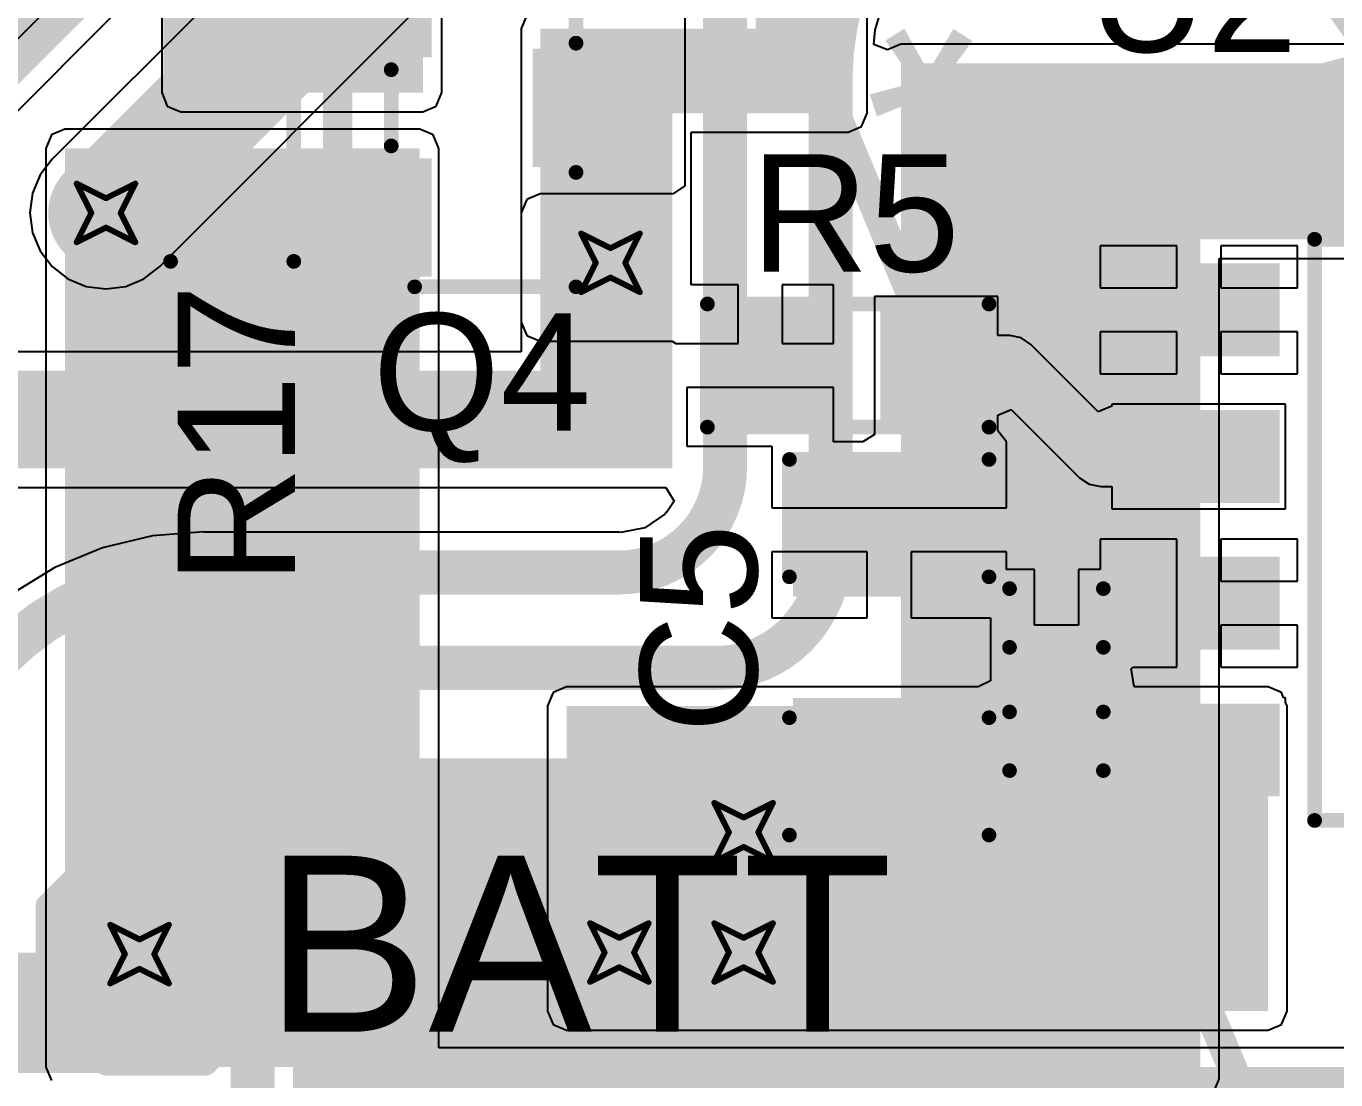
# Model space of a CAD drawing. Header units: millimetres. Extents: x -41 to 155, y -111 to 87.
# Drawn here: x -2.7 to 8.64, y -18.75 to -9.64 of the extents above; entities that cross this region are included whole.
import ezdxf

# ---------------------------------------------------------------- set-up
doc = ezdxf.new("R2010")
doc.units = ezdxf.units.MM
for name, color, linetype in [('BottomLayer', 5, 'Continuous'), ('BottomSolder', 6, 'Continuous'), ('DrillDrawing', 1, 'Continuous'), ('Mechanical1', 6, 'Continuous'), ('Mechanical2', 216, 'Continuous'), ('TopLayer', 1, 'Continuous'), ('TopOverlay', 2, 'Continuous'), ('TopPaste', 8, 'Continuous'), ('TopSolder', 216, 'Continuous'), ('ViaHoleLayer', 16, 'Continuous')]:
    doc.layers.add(name, color=color, linetype=linetype)
doc.styles.add('Arial', font='', dxfattribs={"height": 0.2})
doc.styles.get('Arial').set_extended_font_data('Arial')

# ---------------------------------------------------------------- blocks, each defined once
blk = doc.blocks.new('SOT_23_2')
at = {"layer": 'TopLayer'}
for points in [[(-0.41, 1.46), (0.41, 1.46), (0.41, 0.54), (-0.41, 0.54)], [(-1.36, -0.54), (-0.54, -0.54), (-0.54, -1.46), (-1.36, -1.46)], [(0.54, -0.54), (1.36, -0.54), (1.36, -1.46), (0.54, -1.46)]]:
    blk.add_hatch(color=1, dxfattribs=at).paths.add_polyline_path(points)
at = {"layer": 'TopPaste'}
for points in [[(-0.41, 1.46), (0.41, 1.46), (0.41, 0.54), (-0.41, 0.54)], [(-1.36, -0.54), (-0.54, -0.54), (-0.54, -1.46), (-1.36, -1.46)], [(0.54, -0.54), (1.36, -0.54), (1.36, -1.46), (0.54, -1.46)]]:
    blk.add_hatch(color=8, dxfattribs=at).paths.add_polyline_path(points)
at = {"layer": 'TopSolder'}
for points in [[(-0.512, 1.562), (0.512, 1.562), (0.512, 0.438), (-0.512, 0.438)], [(-1.462, -0.438), (-0.438, -0.438), (-0.438, -1.562), (-1.462, -1.562)], [(0.438, -0.438), (1.462, -0.438), (1.462, -1.562), (0.438, -1.562)]]:
    blk.add_hatch(color=216, dxfattribs=at).paths.add_polyline_path(points)
at = {"layer": 'TopOverlay', "const_width": 0.127}
for points in [[(-1.549, -0.584), (-1.549, 0.813)], [(-0.559, 0.813), (-1.549, 0.813)], [(1.549, 0.813), (0.559, 0.813)], [(1.549, -0.584), (1.549, 0.813)], [(0.33, -0.787), (-0.33, -0.787)], [(-1.549, -1.168), (-1.676, -1.041)], [(-1.676, -1.295), (-1.676, -1.041)], [(-1.676, -1.295), (-1.549, -1.168)]]:
    blk.add_lwpolyline(points, dxfattribs=at)
at = {"layer": 'TopOverlay', "const_width": 0.0635}
for points in [[(-1.581, 0.813, 1), (-1.518, 0.813, 1)], [(-1.581, 0.813, 1), (-1.518, 0.813, 1)], [(-0.591, 0.813, 1), (-0.527, 0.813, 1)], [(0.527, 0.813, 1), (0.591, 0.813, 1)], [(1.518, 0.813, 1), (1.581, 0.813, 1)], [(1.518, 0.813, 1), (1.581, 0.813, 1)], [(-1.581, -0.584, 1), (-1.518, -0.584, 1)], [(1.518, -0.584, 1), (1.581, -0.584, 1)], [(-0.362, -0.787, 1), (-0.298, -0.787, 1)], [(0.298, -0.787, 1), (0.362, -0.787, 1)], [(-1.708, -1.041, 1), (-1.645, -1.041, 1)], [(-1.708, -1.041, 1), (-1.645, -1.041, 1)], [(-1.581, -1.168, 1), (-1.518, -1.168, 1)], [(-1.581, -1.168, 1), (-1.518, -1.168, 1)], [(-1.708, -1.295, 1), (-1.645, -1.295, 1)], [(-1.708, -1.295, 1), (-1.645, -1.295, 1)]]:
    blk.add_lwpolyline(points, format="xyb", close=True, dxfattribs=at)
blk = doc.blocks.new('T__________39')
at = {"layer": 'TopLayer'}
blk.add_hatch(color=1, dxfattribs=at).paths.add_polyline_path([(0.381, 0.762), (-0.381, 0.762), (-0.762, 0.381), (-0.762, -0.381), (-0.381, -0.762), (0.381, -0.762), (0.762, -0.381), (0.762, 0.381)])
at = {"layer": 'TopPaste'}
blk.add_hatch(color=8, dxfattribs=at).paths.add_polyline_path([(0.381, 0.762), (-0.381, 0.762), (-0.762, 0.381), (-0.762, -0.381), (-0.381, -0.762), (0.381, -0.762), (0.762, -0.381), (0.762, 0.381)])
at = {"layer": 'TopSolder'}
blk.add_hatch(color=216, dxfattribs=at).paths.add_polyline_path([(0.432, 0.864), (-0.432, 0.864), (-0.864, 0.432), (-0.864, -0.432), (-0.432, -0.864), (0.432, -0.864), (0.864, -0.432), (0.864, 0.432)])
at = {"layer": 'TopOverlay', "const_width": 0.2}
for points in [[(-0.94, 0.432), (-0.432, 0.94)], [(0.432, 0.94), (-0.432, 0.94)], [(0.432, 0.94), (-0.432, 0.94)], [(0.94, 0.432), (0.432, 0.94)], [(-0.94, -0.432), (-0.94, 0.432)], [(0.94, -0.432), (0.94, 0.432)], [(-0.432, -0.94), (-0.94, -0.432)], [(0.432, -0.94), (0.94, -0.432)], [(0.432, -0.94), (-0.432, -0.94)], [(0.432, -0.94), (-0.432, -0.94)]]:
    blk.add_lwpolyline(points, dxfattribs=at)
at = {"layer": 'TopOverlay', "const_width": 0.1}
for points in [[(-0.482, 0.94, 1), (-0.382, 0.94, 1)], [(-0.482, 0.94, 1), (-0.382, 0.94, 1)], [(-0.482, 0.94, 1), (-0.382, 0.94, 1)], [(0.382, 0.94, 1), (0.482, 0.94, 1)], [(0.382, 0.94, 1), (0.482, 0.94, 1)], [(0.382, 0.94, 1), (0.482, 0.94, 1)], [(-0.99, 0.432, 1), (-0.89, 0.432, 1)], [(-0.99, 0.432, 1), (-0.89, 0.432, 1)], [(0.89, 0.432, 1), (0.99, 0.432, 1)], [(0.89, 0.432, 1), (0.99, 0.432, 1)], [(-0.99, -0.432, 1), (-0.89, -0.432, 1)], [(-0.99, -0.432, 1), (-0.89, -0.432, 1)], [(0.89, -0.432, 1), (0.99, -0.432, 1)], [(0.89, -0.432, 1), (0.99, -0.432, 1)], [(-0.482, -0.94, 1), (-0.382, -0.94, 1)], [(-0.482, -0.94, 1), (-0.382, -0.94, 1)], [(-0.482, -0.94, 1), (-0.382, -0.94, 1)], [(0.382, -0.94, 1), (0.482, -0.94, 1)], [(0.382, -0.94, 1), (0.482, -0.94, 1)], [(0.382, -0.94, 1), (0.482, -0.94, 1)]]:
    blk.add_lwpolyline(points, format="xyb", close=True, dxfattribs=at)
blk = doc.blocks.new('R___0603_48')
at = {"layer": 'TopLayer'}
for points in [[(-0.381, 0.444), (-0.381, -0.445), (-1.143, -0.445), (-1.143, 0.444)], [(1.143, 0.444), (1.143, -0.445), (0.381, -0.445), (0.381, 0.444)]]:
    blk.add_hatch(color=1, dxfattribs=at).paths.add_polyline_path(points)
at = {"layer": 'TopPaste'}
for points in [[(-0.381, 0.444), (-0.381, -0.445), (-1.143, -0.445), (-1.143, 0.444)], [(1.143, 0.444), (1.143, -0.445), (0.381, -0.445), (0.381, 0.444)]]:
    blk.add_hatch(color=8, dxfattribs=at).paths.add_polyline_path(points)
at = {"layer": 'TopSolder'}
for points in [[(-0.279, 0.546), (-0.279, -0.546), (-1.245, -0.546), (-1.245, 0.546)], [(1.245, 0.546), (1.245, -0.546), (0.279, -0.546), (0.279, 0.546)]]:
    blk.add_hatch(color=216, dxfattribs=at).paths.add_polyline_path(points)
at = {"layer": 'TopOverlay', "const_width": 0.127}
for points in [[(-1.219, 0.533), (-1.219, -0.533)], [(-1.219, 0.533), (1.219, 0.533)], [(1.219, 0.533), (1.219, -0.533)], [(-1.219, -0.533), (1.219, -0.533)]]:
    blk.add_lwpolyline(points, dxfattribs=at)
at = {"layer": 'TopOverlay', "const_width": 0.0635}
for points in [[(-1.251, 0.533, 1), (-1.187, 0.533, 1)], [(-1.251, 0.533, 1), (-1.187, 0.533, 1)], [(1.187, 0.533, 1), (1.251, 0.533, 1)], [(1.187, 0.533, 1), (1.251, 0.533, 1)], [(-1.251, -0.533, 1), (-1.187, -0.533, 1)], [(-1.251, -0.533, 1), (-1.187, -0.533, 1)], [(1.187, -0.533, 1), (1.251, -0.533, 1)], [(1.187, -0.533, 1), (1.251, -0.533, 1)]]:
    blk.add_lwpolyline(points, format="xyb", close=True, dxfattribs=at)
blk = doc.blocks.new('C___0402_68')
at = {"layer": 'TopLayer'}
for points in [[(-0.699, -0.318), (-0.699, 0.317), (-0.241, 0.317), (-0.241, -0.318)], [(0.241, -0.318), (0.241, 0.317), (0.699, 0.317), (0.699, -0.318)]]:
    blk.add_hatch(color=1, dxfattribs=at).paths.add_polyline_path(points)
at = {"layer": 'TopPaste'}
for points in [[(-0.699, -0.318), (-0.699, 0.317), (-0.241, 0.317), (-0.241, -0.318)], [(0.241, -0.318), (0.241, 0.317), (0.699, 0.317), (0.699, -0.318)]]:
    blk.add_hatch(color=8, dxfattribs=at).paths.add_polyline_path(points)
at = {"layer": 'TopSolder'}
for points in [[(-0.758, -0.378), (-0.758, 0.377), (-0.181, 0.377), (-0.181, -0.378)], [(0.181, -0.378), (0.181, 0.377), (0.758, 0.377), (0.758, -0.378)]]:
    blk.add_hatch(color=216, dxfattribs=at).paths.add_polyline_path(points)
at = {"layer": 'TopOverlay', "const_width": 0.127}
for points in [[(-0.787, -0.406), (-0.787, 0.406)], [(-0.279, 0.406), (-0.787, 0.406)], [(0.787, 0.406), (0.279, 0.406)], [(0.787, -0.406), (0.787, 0.406)], [(-0.279, -0.406), (-0.787, -0.406)], [(0.787, -0.406), (0.279, -0.406)]]:
    blk.add_lwpolyline(points, dxfattribs=at)
at = {"layer": 'TopOverlay', "const_width": 0.0635}
for points in [[(-0.819, 0.406, 1), (-0.756, 0.406, 1)], [(-0.819, 0.406, 1), (-0.756, 0.406, 1)], [(-0.311, 0.406, 1), (-0.248, 0.406, 1)], [(0.248, 0.406, 1), (0.311, 0.406, 1)], [(0.756, 0.406, 1), (0.819, 0.406, 1)], [(0.756, 0.406, 1), (0.819, 0.406, 1)], [(-0.819, -0.406, 1), (-0.756, -0.406, 1)], [(-0.819, -0.406, 1), (-0.756, -0.406, 1)], [(-0.311, -0.406, 1), (-0.248, -0.406, 1)], [(0.248, -0.406, 1), (0.311, -0.406, 1)], [(0.756, -0.406, 1), (0.819, -0.406, 1)], [(0.756, -0.406, 1), (0.819, -0.406, 1)]]:
    blk.add_lwpolyline(points, format="xyb", close=True, dxfattribs=at)
blk = doc.blocks.new('ESOP_8_72')
at = {"layer": 'TopLayer'}
for points in [[(-3.509, 2.205), (-2.309, 2.205), (-2.309, 1.605), (-3.509, 1.605)], [(2.308, 2.205), (3.508, 2.205), (3.508, 1.605), (2.308, 1.605)], [(-1.2, 1.65), (1.2, 1.65), (1.2, -1.65), (-1.2, -1.65)], [(-3.509, 0.935), (-2.309, 0.935), (-2.309, 0.335), (-3.509, 0.335)], [(2.308, 0.935), (3.508, 0.935), (3.508, 0.335), (2.308, 0.335)], [(-3.509, -0.335), (-2.309, -0.335), (-2.309, -0.935), (-3.509, -0.935)], [(2.308, -0.335), (3.508, -0.335), (3.508, -0.935), (2.308, -0.935)], [(-3.509, -1.605), (-2.309, -1.605), (-2.309, -2.205), (-3.509, -2.205)], [(2.308, -1.605), (3.508, -1.605), (3.508, -2.205), (2.308, -2.205)]]:
    blk.add_hatch(color=1, dxfattribs=at).paths.add_polyline_path(points)
at = {"layer": 'TopPaste'}
for points in [[(-3.509, 2.205), (-2.309, 2.205), (-2.309, 1.605), (-3.509, 1.605)], [(2.308, 2.205), (3.508, 2.205), (3.508, 1.605), (2.308, 1.605)], [(-1.2, 1.65), (1.2, 1.65), (1.2, -1.65), (-1.2, -1.65)], [(-3.509, 0.935), (-2.309, 0.935), (-2.309, 0.335), (-3.509, 0.335)], [(2.308, 0.935), (3.508, 0.935), (3.508, 0.335), (2.308, 0.335)], [(-3.509, -0.335), (-2.309, -0.335), (-2.309, -0.935), (-3.509, -0.935)], [(2.308, -0.335), (3.508, -0.335), (3.508, -0.935), (2.308, -0.935)], [(-3.509, -1.605), (-2.309, -1.605), (-2.309, -2.205), (-3.509, -2.205)], [(2.308, -1.605), (3.508, -1.605), (3.508, -2.205), (2.308, -2.205)]]:
    blk.add_hatch(color=8, dxfattribs=at).paths.add_polyline_path(points)
at = {"layer": 'TopSolder'}
for points in [[(-3.61, 2.307), (-2.207, 2.307), (-2.207, 1.503), (-3.61, 1.503)], [(2.207, 2.307), (3.61, 2.307), (3.61, 1.503), (2.207, 1.503)], [(-1.302, 1.752), (1.302, 1.752), (1.302, -1.752), (-1.302, -1.752)], [(-3.61, 1.037), (-2.207, 1.037), (-2.207, 0.233), (-3.61, 0.233)], [(2.207, 1.037), (3.61, 1.037), (3.61, 0.233), (2.207, 0.233)], [(-3.61, -0.233), (-2.207, -0.233), (-2.207, -1.037), (-3.61, -1.037)], [(2.207, -0.233), (3.61, -0.233), (3.61, -1.037), (2.207, -1.037)], [(-3.61, -1.503), (-2.207, -1.503), (-2.207, -2.307), (-3.61, -2.307)], [(2.207, -1.503), (3.61, -1.503), (3.61, -2.307), (2.207, -2.307)]]:
    blk.add_hatch(color=216, dxfattribs=at).paths.add_polyline_path(points)
at = {"layer": 'TopOverlay'}
for points, const_width in [([(-1.905, 2.515), (1.854, 2.515)], 0.127), ([(-1.905, 2.515), (-1.905, -2.515)], 0.127), ([(1.854, -2.515), (1.854, 2.515)], 0.127), ([(-3.877, 2.049), (-3.75, 1.922)], 0.3), ([(-3.877, 1.795), (-3.877, 2.049)], 0.3), ([(-3.877, 1.795), (-3.75, 1.922)], 0.3), ([(-1.905, -2.515), (1.854, -2.515)], 0.127)]:
    blk.add_lwpolyline(points, dxfattribs=dict(at, const_width=const_width))
for points, const_width in [([(-1.937, 2.515, 1), (-1.873, 2.515, 1)], 0.0635), ([(-1.937, 2.515, 1), (-1.873, 2.515, 1)], 0.0635), ([(1.822, 2.515, 1), (1.886, 2.515, 1)], 0.0635), ([(1.822, 2.515, 1), (1.886, 2.515, 1)], 0.0635), ([(-3.952, 2.049, 1), (-3.802, 2.049, 1)], 0.15), ([(-3.952, 2.049, 1), (-3.802, 2.049, 1)], 0.15), ([(-3.825, 1.922, 1), (-3.675, 1.922, 1)], 0.15), ([(-3.825, 1.922, 1), (-3.675, 1.922, 1)], 0.15), ([(-3.952, 1.795, 1), (-3.802, 1.795, 1)], 0.15), ([(-3.952, 1.795, 1), (-3.802, 1.795, 1)], 0.15), ([(-1.937, -2.515, 1), (-1.873, -2.515, 1)], 0.0635), ([(-1.937, -2.515, 1), (-1.873, -2.515, 1)], 0.0635), ([(1.822, -2.515, 1), (1.886, -2.515, 1)], 0.0635), ([(1.822, -2.515, 1), (1.886, -2.515, 1)], 0.0635)]:
    blk.add_lwpolyline(points, format="xyb", close=True, dxfattribs=dict(at, const_width=const_width))
blk = doc.blocks.new('R___0603_86')
at = {"layer": 'TopLayer'}
for points in [[(-0.381, 0.4445), (-0.381, -0.4445), (-1.143, -0.4445), (-1.143, 0.4445)], [(1.143, 0.4445), (1.143, -0.4445), (0.381, -0.4445), (0.381, 0.4445)]]:
    blk.add_hatch(color=1, dxfattribs=at).paths.add_polyline_path(points)
at = {"layer": 'TopPaste'}
for points in [[(-0.381, 0.4445), (-0.381, -0.4445), (-1.143, -0.4445), (-1.143, 0.4445)], [(1.143, 0.4445), (1.143, -0.4445), (0.381, -0.4445), (0.381, 0.4445)]]:
    blk.add_hatch(color=8, dxfattribs=at).paths.add_polyline_path(points)
at = {"layer": 'TopSolder'}
for points in [[(-0.2794, 0.5461), (-0.2794, -0.5461), (-1.2446, -0.5461), (-1.2446, 0.5461)], [(1.2446, 0.5461), (1.2446, -0.5461), (0.2794, -0.5461), (0.2794, 0.5461)]]:
    blk.add_hatch(color=216, dxfattribs=at).paths.add_polyline_path(points)
at = {"layer": 'TopOverlay', "const_width": 0.127}
for points in [[(1.2192, 0.5334), (-1.2192, 0.5334)], [(-1.2192, -0.5334), (-1.2192, 0.5334)], [(1.2192, -0.5334), (1.2192, 0.5334)], [(1.2192, -0.5334), (-1.2192, -0.5334)]]:
    blk.add_lwpolyline(points, dxfattribs=at)
at = {"layer": 'TopOverlay', "const_width": 0.0635}
for points in [[(-1.25095, 0.5334, 1), (-1.18745, 0.5334, 1)], [(-1.25095, 0.5334, 1), (-1.18745, 0.5334, 1)], [(1.18745, 0.5334, 1), (1.25095, 0.5334, 1)], [(1.18745, 0.5334, 1), (1.25095, 0.5334, 1)], [(-1.25095, -0.5334, 1), (-1.18745, -0.5334, 1)], [(-1.25095, -0.5334, 1), (-1.18745, -0.5334, 1)], [(1.18745, -0.5334, 1), (1.25095, -0.5334, 1)], [(1.18745, -0.5334, 1), (1.25095, -0.5334, 1)]]:
    blk.add_lwpolyline(points, format="xyb", close=True, dxfattribs=at)
blk = doc.blocks.new('C___0805_115')
at = {"layer": 'TopLayer'}
for points in [[(-1.524, 0.762), (-0.508, 0.762), (-0.508, -0.762), (-1.524, -0.762)], [(0.508, 0.762), (1.524, 0.762), (1.524, -0.762), (0.508, -0.762)]]:
    blk.add_hatch(color=1, dxfattribs=at).paths.add_polyline_path(points)
at = {"layer": 'TopPaste'}
for points in [[(-1.524, 0.762), (-0.508, 0.762), (-0.508, -0.762), (-1.524, -0.762)], [(0.508, 0.762), (1.524, 0.762), (1.524, -0.762), (0.508, -0.762)]]:
    blk.add_hatch(color=8, dxfattribs=at).paths.add_polyline_path(points)
at = {"layer": 'TopSolder'}
for points in [[(-1.594, 0.832), (-0.438, 0.832), (-0.438, -0.832), (-1.594, -0.832)], [(0.438, 0.832), (1.594, 0.832), (1.594, -0.832), (0.438, -0.832)]]:
    blk.add_hatch(color=216, dxfattribs=at).paths.add_polyline_path(points)
at = {"layer": 'TopOverlay', "const_width": 0.127}
for points in [[(-1.626, -0.864), (-1.626, 0.864)], [(-0.61, 0.864), (-1.626, 0.864)], [(1.626, 0.864), (0.61, 0.864)], [(1.626, -0.864), (1.626, 0.864)], [(-0.61, -0.864), (-1.626, -0.864)], [(1.626, -0.864), (0.61, -0.864)]]:
    blk.add_lwpolyline(points, dxfattribs=at)
at = {"layer": 'TopOverlay', "const_width": 0.0635}
for points in [[(-1.657, 0.864, 1), (-1.594, 0.864, 1)], [(-1.657, 0.864, 1), (-1.594, 0.864, 1)], [(-0.641, 0.864, 1), (-0.578, 0.864, 1)], [(0.578, 0.864, 1), (0.641, 0.864, 1)], [(1.594, 0.864, 1), (1.657, 0.864, 1)], [(1.594, 0.864, 1), (1.657, 0.864, 1)], [(-1.657, -0.864, 1), (-1.594, -0.864, 1)], [(-1.657, -0.864, 1), (-1.594, -0.864, 1)], [(-0.641, -0.864, 1), (-0.578, -0.864, 1)], [(0.578, -0.864, 1), (0.641, -0.864, 1)], [(1.594, -0.864, 1), (1.657, -0.864, 1)], [(1.594, -0.864, 1), (1.657, -0.864, 1)]]:
    blk.add_lwpolyline(points, format="xyb", close=True, dxfattribs=at)

msp = doc.modelspace()

# ---------------------------------------------------------------- hatches: boundary and pattern name
at = {"layer": 'BottomLayer'}
for points in [[(4.877, -11.481), (13.081, -11.481), (13.081, -9.957), (4.877, -9.957)], [(4.877, -18.749), (7.468, -18.749), (7.468, -9.957), (4.877, -9.957)], [(1.753, -13.462), (2.896, -13.462), (2.896, -11.252), (1.753, -11.252)], [(-5.307, -13.462), (2.896, -13.462), (2.896, -12.618), (-5.307, -12.618)], [(-0.229, -18.749), (7.468, -18.749), (7.468, -15.971), (-0.229, -15.971)], [(-0.229, -23.698), (4.039, -23.698), (4.039, -16.19), (-0.229, -16.19)], [(-2.362, -18.695), (-1.194, -18.695), (-1.194, -17.053), (-2.362, -17.053)], [(-9.895, -18.695), (-1.194, -18.695), (-1.194, -17.653), (-9.895, -17.653)]]:
    msp.add_hatch(color=5, dxfattribs=at).paths.add_polyline_path(points)
h = msp.add_hatch(color=5, dxfattribs=at)
edge = h.paths.add_edge_path()
edge.add_arc((-2.007, -11.252), 0.3, 0, 360)
h = msp.add_hatch(color=5, dxfattribs=at)
edge = h.paths.add_edge_path()
edge.add_arc((2.362, -11.684), 0.3, 0, 360)
h = msp.add_hatch(color=5, dxfattribs=at)
edge = h.paths.add_edge_path()
edge.add_arc((3.514, -16.612), 0.3, 0, 360)
h = msp.add_hatch(color=5, dxfattribs=at)
edge = h.paths.add_edge_path()
edge.add_arc((-1.716, -17.667), 0.3, 0, 360)
h = msp.add_hatch(color=5, dxfattribs=at)
edge = h.paths.add_edge_path()
edge.add_arc((2.438, -17.653), 0.3, 0, 360)
h = msp.add_hatch(color=5, dxfattribs=at)
edge = h.paths.add_edge_path()
edge.add_arc((3.514, -17.653), 0.3, 0, 360)
at = {"layer": 'BottomSolder'}
h = msp.add_hatch(color=6, dxfattribs=at)
edge = h.paths.add_edge_path()
edge.add_arc((2.362, -11.684), 0.402, 0, 360)
at = {"layer": 'TopLayer'}
for points in [[(-1.359, -10.195), (-0.47, -10.195), (-0.47, -6.141), (-1.359, -6.141)], [(3.619, -10.389), (4.42, -10.389), (4.42, -7.564), (3.619, -7.564)], [(-1.359, -10.211), (0.737, -10.211), (0.737, -8.89), (-1.359, -8.89)], [(1.753, -10.389), (4.42, -10.389), (4.42, -9.657), (1.753, -9.657)], [(1.753, -12.196), (2.896, -12.196), (2.896, -9.657), (1.753, -9.657)], [(-2.362, -18.644), (0.71, -18.644), (0.71, -10.693), (-2.362, -10.693)], [(-0.386, -20.015), (0.71, -20.015), (0.71, -10.693), (-0.386, -10.693)], [(1.981, -18.16), (8.055, -18.16), (8.055, -15.519), (1.981, -15.519)], [(-0.386, -20.015), (13.995, -20.015), (13.995, -18.644), (-0.386, -18.644)]]:
    msp.add_hatch(color=1, dxfattribs=at).paths.add_polyline_path(points)
h = msp.add_hatch(color=1, dxfattribs=at)
edge = h.paths.add_edge_path()
edge.add_arc((-2.007, -11.252), 0.3, 0, 360)
h = msp.add_hatch(color=1, dxfattribs=at)
edge = h.paths.add_edge_path()
edge.add_arc((2.362, -11.684), 0.3, 0, 360)
h = msp.add_hatch(color=1, dxfattribs=at)
edge = h.paths.add_edge_path()
edge.add_arc((3.514, -16.612), 0.3, 0, 360)
h = msp.add_hatch(color=1, dxfattribs=at)
edge = h.paths.add_edge_path()
edge.add_arc((-1.716, -17.667), 0.3, 0, 360)
h = msp.add_hatch(color=1, dxfattribs=at)
edge = h.paths.add_edge_path()
edge.add_arc((2.438, -17.653), 0.3, 0, 360)
h = msp.add_hatch(color=1, dxfattribs=at)
edge = h.paths.add_edge_path()
edge.add_arc((3.514, -17.653), 0.3, 0, 360)
at = {"layer": 'TopSolder'}
h = msp.add_hatch(color=216, dxfattribs=at)
edge = h.paths.add_edge_path()
edge.add_arc((2.362, -11.684), 0.402, 0, 360)
at = {"layer": 'ViaHoleLayer'}
h = msp.add_hatch(color=16, dxfattribs=at)
edge = h.paths.add_edge_path()
edge.add_arc((-2.007, -11.252), 0.15, 0, 360)
h = msp.add_hatch(color=16, dxfattribs=at)
edge = h.paths.add_edge_path()
edge.add_arc((2.362, -11.684), 0.15, 0, 360)
h = msp.add_hatch(color=16, dxfattribs=at)
edge = h.paths.add_edge_path()
edge.add_arc((3.514, -16.612), 0.15, 0, 360)
h = msp.add_hatch(color=16, dxfattribs=at)
edge = h.paths.add_edge_path()
edge.add_arc((-1.716, -17.667), 0.15, 0, 360)
h = msp.add_hatch(color=16, dxfattribs=at)
edge = h.paths.add_edge_path()
edge.add_arc((2.438, -17.653), 0.15, 0, 360)
h = msp.add_hatch(color=16, dxfattribs=at)
edge = h.paths.add_edge_path()
edge.add_arc((3.514, -17.653), 0.15, 0, 360)

# ---------------------------------------------------------------- linework, layer by layer
at = {"layer": 'BottomLayer'}
for p, q in [((-3.642, -10.616), (1.146, -5.828)), ((-0.408, -8.723), (-2.472, -10.787)), ((4.654, -9.666), (4.779, -9.255)), ((3.004, -9.322), (3.004, -11.018)), ((-1.541, -11.717), (0.715, -9.461)), ((4.642, -9.794), (4.654, -9.666)), ((4.76, -9.84), (4.642, -9.794)), ((4.877, -9.792), (4.76, -9.84)), ((10.164, -9.792), (4.877, -9.792)), ((-2.472, -10.787), (-2.576, -10.923)), ((-2.576, -10.923), (-2.642, -11.082)), ((-2.642, -11.082), (-2.665, -11.252)), ((1.753, -11.087), (1.636, -11.136)), ((2.896, -11.087), (1.753, -11.087)), ((2.899, -11.089), (2.896, -11.087)), ((3.004, -11.018), (2.899, -11.089)), ((1.636, -11.136), (1.588, -11.252)), ((-2.665, -11.252), (-2.642, -11.423)), ((1.588, -11.252), (1.588, -12.453)), ((-2.642, -11.423), (-2.576, -11.581)), ((-2.576, -11.581), (-2.472, -11.717)), ((7.633, -18.749), (7.633, -11.646)), ((7.633, -11.646), (13.509, -11.646)), ((-2.472, -11.717), (-2.336, -11.822)), ((-1.678, -11.822), (-1.541, -11.717)), ((-2.336, -11.822), (-2.177, -11.888)), ((-2.177, -11.888), (-2.007, -11.91)), ((-2.007, -11.91), (-1.836, -11.888)), ((-1.836, -11.888), (-1.678, -11.822)), ((1.588, -12.453), (-5.307, -12.453)), ((-4.305, -13.627), (2.84, -13.627)), ((2.84, -13.627), (2.913, -13.747)), ((2.913, -13.747), (2.85, -13.842)), ((2.832, -13.859), (2.658, -13.976)), ((2.839, -13.849), (2.832, -13.859)), ((2.85, -13.842), (2.839, -13.849)), ((-1.603, -14.047), (-2.037, -14.151)), ((-1.158, -14.012), (-1.603, -14.047)), ((-1.158, -14.014), (-1.158, -14.012)), ((2.44, -14.014), (-1.158, -14.014)), ((2.452, -14.017), (2.44, -14.014)), ((2.658, -13.976), (2.452, -14.017)), ((-2.037, -14.151), (-2.45, -14.322)), ((-2.45, -14.322), (-2.83, -14.555)), ((7.584, -18.865), (7.633, -18.749))]:
    msp.add_line(p, q, dxfattribs=at)
for points, const_width in [([(3.354, -13.45), (3.354, -7.999)], 0.381), ([(-2.007, -11.252), (0.25, -8.996)], 1), ([(4.267, -14.174), (4.267, -10.095)], 0.381), ([(-1.158, -14.364), (2.44, -14.364)], 0.381), ([(0.228, -15.189), (3.288, -15.189)], 0.381), ([(-0.737, -20.13), (-0.737, -15.971)], 0.381)]:
    msp.add_lwpolyline(points, dxfattribs=dict(at, const_width=const_width))
at = {"layer": 'BottomLayer', "const_width": 0.381}
for points in [[(4.267, -10.095, -0.198912), (5.011, -8.298)], [(3.354, -13.45, -0.198912), (3.086, -14.096)], [(3.086, -14.096, -0.198912), (2.44, -14.364)], [(4.267, -14.174, -0.198912), (3.962, -14.91)], [(-2.921, -15.094, -0.198912), (-1.158, -14.364)], [(3.962, -14.91, -0.198912), (3.288, -15.189)], [(-0.544, -15.508, -0.198412), (0.228, -15.189)], [(-0.737, -15.971, -0.198789), (-0.546, -15.51)], [(-0.546, -15.51, -0.000482), (-0.544, -15.508)], [(-0.546, -15.51, -0.000117), (-0.546, -15.51)]]:
    msp.add_lwpolyline(points, format="xyb", dxfattribs=at)
at = {"layer": 'BottomLayer'}
for points, const_width in [([(4.172, -10.095, 1), (4.362, -10.095, 1)], 0.191), ([(4.172, -10.095, 1), (4.362, -10.095, 1)], 0.191), ([(-2.257, -11.252, 1), (-1.757, -11.252, 1)], 0.5), ([(3.259, -13.45, 1), (3.449, -13.45, 1)], 0.191), ([(3.259, -13.45, 1), (3.449, -13.45, 1)], 0.191), ([(2.991, -14.096, 1), (3.181, -14.096, 1)], 0.191), ([(2.991, -14.096, 1), (3.181, -14.096, 1)], 0.191), ([(4.172, -14.174, 1), (4.362, -14.174, 1)], 0.191), ([(4.172, -14.174, 1), (4.362, -14.174, 1)], 0.191), ([(-1.254, -14.364, 1), (-1.063, -14.364, 1)], 0.191), ([(-1.254, -14.364, 1), (-1.063, -14.364, 1)], 0.191), ([(2.344, -14.364, 1), (2.535, -14.364, 1)], 0.191), ([(2.344, -14.364, 1), (2.535, -14.364, 1)], 0.191), ([(3.867, -14.91, 1), (4.058, -14.91, 1)], 0.191), ([(3.867, -14.91, 1), (4.058, -14.91, 1)], 0.191), ([(0.133, -15.189, 1), (0.323, -15.189, 1)], 0.191), ([(0.133, -15.189, 1), (0.323, -15.189, 1)], 0.191), ([(3.193, -15.189, 1), (3.383, -15.189, 1)], 0.191), ([(3.193, -15.189, 1), (3.383, -15.189, 1)], 0.191), ([(-0.641, -15.51, 1), (-0.451, -15.51, 1)], 0.191), ([(-0.641, -15.51, 1), (-0.451, -15.51, 1)], 0.191), ([(-0.641, -15.51, 1), (-0.45, -15.51, 1)], 0.191), ([(-0.641, -15.51, 1), (-0.45, -15.51, 1)], 0.191), ([(-0.639, -15.508, 1), (-0.449, -15.508, 1)], 0.191), ([(-0.639, -15.508, 1), (-0.449, -15.508, 1)], 0.191), ([(-0.832, -15.971, 1), (-0.641, -15.971, 1)], 0.191), ([(-0.832, -15.971, 1), (-0.641, -15.971, 1)], 0.191)]:
    msp.add_lwpolyline(points, format="xyb", close=True, dxfattribs=dict(at, const_width=const_width))
at = {"layer": 'DrillDrawing', "const_width": 0.0508}
for points in [[(-2.261, -10.998), (-2.007, -11.125)], [(-2.261, -10.998), (-2.134, -11.252)], [(-2.007, -11.125), (-1.753, -10.998)], [(-1.88, -11.252), (-1.753, -10.998)], [(-2.261, -11.506), (-2.134, -11.252)], [(-1.88, -11.252), (-1.753, -11.506)], [(-2.261, -11.506), (-2.007, -11.379)], [(-2.007, -11.379), (-1.753, -11.506)], [(2.108, -11.43), (2.362, -11.557)], [(2.108, -11.43), (2.235, -11.684)], [(2.362, -11.557), (2.616, -11.43)], [(2.489, -11.684), (2.616, -11.43)], [(2.108, -11.938), (2.235, -11.684)], [(2.489, -11.684), (2.616, -11.938)], [(2.108, -11.938), (2.362, -11.811)], [(2.362, -11.811), (2.616, -11.938)], [(3.26, -16.358), (3.514, -16.485)], [(3.26, -16.358), (3.387, -16.612)], [(3.514, -16.485), (3.768, -16.358)], [(3.641, -16.612), (3.768, -16.358)], [(3.26, -16.866), (3.387, -16.612)], [(3.641, -16.612), (3.768, -16.866)], [(3.26, -16.866), (3.514, -16.739)], [(3.514, -16.739), (3.768, -16.866)], [(-1.97, -17.413), (-1.716, -17.54)], [(-1.97, -17.413), (-1.843, -17.667)], [(-1.716, -17.54), (-1.462, -17.413)], [(-1.589, -17.667), (-1.462, -17.413)], [(2.184, -17.399), (2.438, -17.526)], [(2.184, -17.399), (2.311, -17.653)], [(2.438, -17.526), (2.692, -17.399)], [(2.565, -17.653), (2.692, -17.399)], [(3.26, -17.399), (3.514, -17.526)], [(3.26, -17.399), (3.387, -17.653)], [(3.514, -17.526), (3.768, -17.399)], [(3.641, -17.653), (3.768, -17.399)], [(-1.97, -17.921), (-1.843, -17.667)], [(-1.589, -17.667), (-1.462, -17.921)], [(2.184, -17.907), (2.311, -17.653)], [(2.565, -17.653), (2.692, -17.907)], [(3.26, -17.907), (3.387, -17.653)], [(3.641, -17.653), (3.768, -17.907)], [(-1.97, -17.921), (-1.716, -17.794)], [(-1.716, -17.794), (-1.462, -17.921)], [(2.184, -17.907), (2.438, -17.78)], [(2.438, -17.78), (2.692, -17.907)], [(3.26, -17.907), (3.514, -17.78)], [(3.514, -17.78), (3.768, -17.907)]]:
    msp.add_lwpolyline(points, dxfattribs=at)
at = {"layer": 'DrillDrawing', "const_width": 0.0254}
for points in [[(-2.273, -10.998, 1), (-2.248, -10.998, 1)], [(-2.273, -10.998, 1), (-2.248, -10.998, 1)], [(-1.765, -10.998, 1), (-1.74, -10.998, 1)], [(-1.765, -10.998, 1), (-1.74, -10.998, 1)], [(-2.019, -11.125, 1), (-1.994, -11.125, 1)], [(-2.019, -11.125, 1), (-1.994, -11.125, 1)], [(-2.146, -11.252, 1), (-2.121, -11.252, 1)], [(-2.146, -11.252, 1), (-2.121, -11.252, 1)], [(-1.892, -11.252, 1), (-1.867, -11.252, 1)], [(-1.892, -11.252, 1), (-1.867, -11.252, 1)], [(-2.019, -11.379, 1), (-1.994, -11.379, 1)], [(-2.019, -11.379, 1), (-1.994, -11.379, 1)], [(2.095, -11.43, 1), (2.121, -11.43, 1)], [(2.095, -11.43, 1), (2.121, -11.43, 1)], [(2.603, -11.43, 1), (2.629, -11.43, 1)], [(2.603, -11.43, 1), (2.629, -11.43, 1)], [(-2.273, -11.506, 1), (-2.248, -11.506, 1)], [(-2.273, -11.506, 1), (-2.248, -11.506, 1)], [(-1.765, -11.506, 1), (-1.74, -11.506, 1)], [(-1.765, -11.506, 1), (-1.74, -11.506, 1)], [(2.349, -11.557, 1), (2.375, -11.557, 1)], [(2.349, -11.557, 1), (2.375, -11.557, 1)], [(2.223, -11.684, 1), (2.248, -11.684, 1)], [(2.223, -11.684, 1), (2.248, -11.684, 1)], [(2.477, -11.684, 1), (2.502, -11.684, 1)], [(2.477, -11.684, 1), (2.502, -11.684, 1)], [(2.349, -11.811, 1), (2.375, -11.811, 1)], [(2.349, -11.811, 1), (2.375, -11.811, 1)], [(2.095, -11.938, 1), (2.121, -11.938, 1)], [(2.095, -11.938, 1), (2.121, -11.938, 1)], [(2.603, -11.938, 1), (2.629, -11.938, 1)], [(2.603, -11.938, 1), (2.629, -11.938, 1)], [(3.248, -16.358, 1), (3.273, -16.358, 1)], [(3.248, -16.358, 1), (3.273, -16.358, 1)], [(3.756, -16.358, 1), (3.781, -16.358, 1)], [(3.756, -16.358, 1), (3.781, -16.358, 1)], [(3.502, -16.485, 1), (3.527, -16.485, 1)], [(3.502, -16.485, 1), (3.527, -16.485, 1)], [(3.375, -16.612, 1), (3.4, -16.612, 1)], [(3.375, -16.612, 1), (3.4, -16.612, 1)], [(3.629, -16.612, 1), (3.654, -16.612, 1)], [(3.629, -16.612, 1), (3.654, -16.612, 1)], [(3.502, -16.739, 1), (3.527, -16.739, 1)], [(3.502, -16.739, 1), (3.527, -16.739, 1)], [(3.248, -16.866, 1), (3.273, -16.866, 1)], [(3.248, -16.866, 1), (3.273, -16.866, 1)], [(3.756, -16.866, 1), (3.781, -16.866, 1)], [(3.756, -16.866, 1), (3.781, -16.866, 1)], [(-1.983, -17.413, 1), (-1.957, -17.413, 1)], [(-1.983, -17.413, 1), (-1.957, -17.413, 1)], [(-1.475, -17.413, 1), (-1.449, -17.413, 1)], [(-1.475, -17.413, 1), (-1.449, -17.413, 1)], [(2.172, -17.399, 1), (2.197, -17.399, 1)], [(2.172, -17.399, 1), (2.197, -17.399, 1)], [(2.68, -17.399, 1), (2.705, -17.399, 1)], [(2.68, -17.399, 1), (2.705, -17.399, 1)], [(3.248, -17.399, 1), (3.273, -17.399, 1)], [(3.248, -17.399, 1), (3.273, -17.399, 1)], [(3.756, -17.399, 1), (3.781, -17.399, 1)], [(3.756, -17.399, 1), (3.781, -17.399, 1)], [(-1.729, -17.54, 1), (-1.703, -17.54, 1)], [(-1.729, -17.54, 1), (-1.703, -17.54, 1)], [(2.426, -17.526, 1), (2.451, -17.526, 1)], [(2.426, -17.526, 1), (2.451, -17.526, 1)], [(3.502, -17.526, 1), (3.527, -17.526, 1)], [(3.502, -17.526, 1), (3.527, -17.526, 1)], [(-1.856, -17.667, 1), (-1.83, -17.667, 1)], [(-1.856, -17.667, 1), (-1.83, -17.667, 1)], [(-1.602, -17.667, 1), (-1.576, -17.667, 1)], [(-1.602, -17.667, 1), (-1.576, -17.667, 1)], [(2.299, -17.653, 1), (2.324, -17.653, 1)], [(2.299, -17.653, 1), (2.324, -17.653, 1)], [(2.553, -17.653, 1), (2.578, -17.653, 1)], [(2.553, -17.653, 1), (2.578, -17.653, 1)], [(3.375, -17.653, 1), (3.4, -17.653, 1)], [(3.375, -17.653, 1), (3.4, -17.653, 1)], [(3.629, -17.653, 1), (3.654, -17.653, 1)], [(3.629, -17.653, 1), (3.654, -17.653, 1)], [(-1.729, -17.794, 1), (-1.703, -17.794, 1)], [(-1.729, -17.794, 1), (-1.703, -17.794, 1)], [(2.426, -17.78, 1), (2.451, -17.78, 1)], [(2.426, -17.78, 1), (2.451, -17.78, 1)], [(3.502, -17.78, 1), (3.527, -17.78, 1)], [(3.502, -17.78, 1), (3.527, -17.78, 1)], [(-1.983, -17.921, 1), (-1.957, -17.921, 1)], [(-1.983, -17.921, 1), (-1.957, -17.921, 1)], [(-1.475, -17.921, 1), (-1.449, -17.921, 1)], [(-1.475, -17.921, 1), (-1.449, -17.921, 1)], [(2.172, -17.907, 1), (2.197, -17.907, 1)], [(2.172, -17.907, 1), (2.197, -17.907, 1)], [(2.68, -17.907, 1), (2.705, -17.907, 1)], [(2.68, -17.907, 1), (2.705, -17.907, 1)], [(3.248, -17.907, 1), (3.273, -17.907, 1)], [(3.248, -17.907, 1), (3.273, -17.907, 1)], [(3.756, -17.907, 1), (3.781, -17.907, 1)], [(3.756, -17.907, 1), (3.781, -17.907, 1)]]:
    msp.add_lwpolyline(points, format="xyb", close=True, dxfattribs=at)
at = {"layer": 'Mechanical1', "const_width": 0.254}
for points in [[(0, -38.024), (0, 38)], [(-0.007, 0.006), (14.598, -35.141)]]:
    msp.add_lwpolyline(points, dxfattribs=at)
msp.add_lwpolyline([(-26.733, 19.828, -3.064051), (-27.016, -19.427)], format="xyb", dxfattribs=at)
at = {"layer": 'Mechanical2', "const_width": 0.254}
msp.add_lwpolyline([(-27.773, 19.435, -3.216016), (-28.067, -19.008)], format="xyb", dxfattribs=at)
at = {"layer": 'TopLayer'}
for p, q in [((4.585, -10.389), (4.585, -8.449)), ((0.902, -10.211), (0.902, -8.89)), ((-1.524, -9.155), (-1.524, -10.211)), ((-3.374, -10.971), (-1.833, -9.429)), ((1.636, -9.541), (1.588, -9.657)), ((1.588, -9.657), (1.588, -10.389)), ((-1.524, -10.211), (-1.476, -10.327)), ((0.853, -10.327), (0.902, -10.211)), ((-1.476, -10.327), (-1.359, -10.376)), ((-1.359, -10.376), (0.737, -10.376)), ((0.737, -10.376), (0.853, -10.327)), ((1.588, -10.389), (1.588, -12.196)), ((4.536, -10.505), (4.585, -10.389)), ((-2.362, -10.528), (-2.479, -10.577)), ((0.71, -10.528), (-2.362, -10.528)), ((0.826, -10.577), (0.71, -10.528)), ((4.42, -10.554), (4.536, -10.505)), ((-2.479, -10.577), (-2.527, -10.693)), ((0.875, -10.693), (0.826, -10.577)), ((3.061, -11.875), (3.061, -10.554)), ((3.061, -10.554), (4.42, -10.554)), ((-2.527, -10.693), (-2.527, -18.644)), ((0.875, -18.479), (0.875, -10.693)), ((7.264, -11.536), (6.601, -11.536)), ((6.601, -11.536), (6.601, -11.9)), ((7.264, -11.9), (7.264, -11.536)), ((8.309, -11.536), (7.645, -11.536)), ((7.645, -11.536), (7.645, -11.9)), ((8.309, -11.9), (8.309, -11.536)), ((3.467, -11.875), (3.061, -11.875)), ((3.467, -12.383), (3.467, -11.875)), ((4.293, -11.875), (3.848, -11.875)), ((3.848, -11.875), (3.848, -12.383)), ((4.293, -12.383), (4.293, -11.875)), ((6.601, -11.9), (7.264, -11.9)), ((7.645, -11.9), (8.309, -11.9)), ((5.715, -11.976), (4.648, -11.976)), ((4.648, -11.976), (4.648, -13.106)), ((5.715, -12.314), (5.715, -11.976)), ((1.588, -12.196), (1.636, -12.312)), ((1.636, -12.312), (1.753, -12.361)), ((5.818, -12.314), (5.715, -12.314)), ((5.917, -12.334), (5.818, -12.314)), ((6.001, -12.39), (5.917, -12.334)), ((7.264, -12.281), (6.601, -12.281)), ((6.601, -12.281), (6.601, -12.644)), ((7.264, -12.644), (7.264, -12.281)), ((8.309, -12.281), (7.645, -12.281)), ((7.645, -12.281), (7.645, -12.644)), ((8.309, -12.644), (8.309, -12.281)), ((1.753, -12.361), (2.896, -12.361)), ((2.896, -12.361), (2.928, -12.383)), ((2.928, -12.383), (3.467, -12.383)), ((3.848, -12.383), (4.293, -12.383)), ((6.585, -12.973), (6.001, -12.39)), ((6.601, -12.644), (7.264, -12.644)), ((7.645, -12.644), (8.309, -12.644)), ((3.658, -12.764), (3.023, -12.764)), ((3.023, -12.764), (3.023, -13.272)), ((4.293, -12.764), (3.658, -12.764)), ((4.293, -13.233), (4.293, -12.764)), ((6.702, -12.925), (6.585, -12.973)), ((8.207, -12.908), (6.702, -12.908)), ((6.702, -12.908), (6.702, -12.925)), ((8.207, -13.813), (8.207, -12.908)), ((5.715, -13.002), (5.832, -12.953)), ((5.715, -13.138), (5.715, -13.002)), ((5.832, -12.953), (6.423, -13.544)), ((4.648, -13.106), (4.648, -13.17)), ((5.791, -13.233), (5.715, -13.138)), ((4.548, -13.233), (4.293, -13.233)), ((4.648, -13.17), (4.548, -13.233)), ((5.791, -13.805), (5.791, -13.233)), ((3.023, -13.272), (3.759, -13.272)), ((3.759, -13.272), (3.759, -13.805)), ((6.423, -13.544), (6.507, -13.6)), ((6.507, -13.6), (6.606, -13.619)), ((6.606, -13.619), (6.702, -13.619)), ((6.702, -13.619), (6.702, -13.813)), ((3.759, -13.805), (4.775, -13.805)), ((4.775, -13.805), (5.791, -13.805)), ((6.702, -13.813), (8.207, -13.813)), ((7.264, -14.076), (6.601, -14.076)), ((6.601, -14.076), (6.601, -14.338)), ((7.264, -14.63), (7.264, -14.076)), ((8.309, -14.076), (7.645, -14.076)), ((7.645, -14.076), (7.645, -14.44)), ((8.309, -14.44), (8.309, -14.076)), ((4.585, -14.186), (3.759, -14.186)), ((3.759, -14.186), (3.759, -14.757)), ((4.585, -14.757), (4.585, -14.186)), ((5.791, -14.186), (4.966, -14.186)), ((4.966, -14.186), (4.966, -14.757)), ((5.791, -14.338), (5.791, -14.186)), ((6.033, -14.338), (5.791, -14.338)), ((6.033, -14.821), (6.033, -14.338)), ((6.601, -14.338), (6.414, -14.338)), ((6.414, -14.338), (6.414, -14.821)), ((7.645, -14.44), (8.309, -14.44)), ((7.264, -15.184), (7.264, -14.63)), ((3.759, -14.757), (4.585, -14.757)), ((4.966, -14.757), (5.652, -14.757)), ((5.652, -14.757), (5.652, -15.303)), ((6.414, -14.821), (6.033, -14.821)), ((8.309, -14.821), (7.645, -14.821)), ((7.645, -14.821), (7.645, -15.184)), ((8.309, -15.184), (8.309, -14.821)), ((6.87, -15.199), (6.884, -15.184)), ((6.884, -15.184), (7.264, -15.184)), ((7.645, -15.184), (8.309, -15.184)), ((5.652, -15.303), (5.546, -15.354)), ((6.896, -15.352), (6.87, -15.199)), ((1.865, -15.403), (1.816, -15.519)), ((1.981, -15.354), (1.865, -15.403)), ((5.546, -15.354), (1.981, -15.354)), ((6.9, -15.354), (6.896, -15.352)), ((8.055, -15.354), (6.9, -15.354)), ((8.171, -15.403), (8.055, -15.354)), ((8.19, -15.448), (8.171, -15.403)), ((1.816, -15.519), (1.816, -18.16)), ((8.207, -15.448), (8.19, -15.448)), ((8.207, -15.489), (8.207, -15.448)), ((8.22, -15.519), (8.207, -15.489)), ((8.22, -18.16), (8.22, -15.519)), ((1.816, -18.16), (1.865, -18.277)), ((8.171, -18.277), (8.22, -18.16)), ((1.865, -18.277), (1.981, -18.325)), ((1.981, -18.325), (8.055, -18.325)), ((8.055, -18.325), (8.171, -18.277)), ((10.49, -18.479), (0.875, -18.479)), ((-2.527, -18.644), (-2.479, -18.76))]:
    msp.add_line(p, q, dxfattribs=at)
for points, const_width in [([(-3.936, -10.409), (-2.395, -8.868)], 1.27), ([(5.182, -12.573), (5.818, -12.573)], 0.203), ([(5.818, -12.573), (6.606, -13.36)], 0.203), ([(6.606, -13.36), (7.455, -13.36)], 0.203)]:
    msp.add_lwpolyline(points, dxfattribs=dict(at, const_width=const_width))
at = {"layer": 'TopLayer', "const_width": 0.102}
for points in [[(5.131, -12.573, 1), (5.232, -12.573, 1)], [(5.768, -12.573, 1), (5.869, -12.573, 1)], [(5.768, -12.573, 1), (5.869, -12.573, 1)], [(6.555, -13.36, 1), (6.657, -13.36, 1)], [(6.555, -13.36, 1), (6.657, -13.36, 1)], [(7.404, -13.36, 1), (7.505, -13.36, 1)]]:
    msp.add_lwpolyline(points, format="xyb", close=True, dxfattribs=at)

# ---------------------------------------------------------------- block references
at = {"rotation": 270}
for name, p in [('SOT_23_2', (1.25, -10.342)), ('R___0603_86', (-0.914, -10.452)), ('C___0805_115', (4.775, -15.011)), ('C___0402_68', (6.223, -15.291)), ('T__________39', (-1.575, -17.678))]:
    msp.add_blockref(name, p, dxfattribs=at)
for name, p in [('ESOP_8_72', (10.363, -13.995)), ('R___0603_48', (4.42, -12.573))]:
    msp.add_blockref(name, p)

# ---------------------------------------------------------------- texts
at = {"layer": 'TopOverlay', "style": 'Arial'}
for s, height, p in [('U2', 1.016, (6.498, -9.859)), ('R5', 1.016, (3.573, -11.76)), ('Q4', 1.016, (0.302, -13.136)), ('*', 2.032, (5.905, -17.567))]:
    msp.add_text(s, height=height, dxfattribs=at).set_placement(p)
for s, height, rotation, p in [('*', 2.032, 180, (9.487, -8.418)), ('*', 2.032, 180, (5.667, -8.662)), ('R17', 1.016, 90, (-0.37, -14.47)), ('C5', 1.016, 90, (3.632, -15.756)), ('BATT', 1.524, 360, (-0.635, -18.339))]:
    msp.add_text(s, height=height, rotation=rotation, dxfattribs=at).set_placement(p)

doc.saveas('drawing.dxf')
